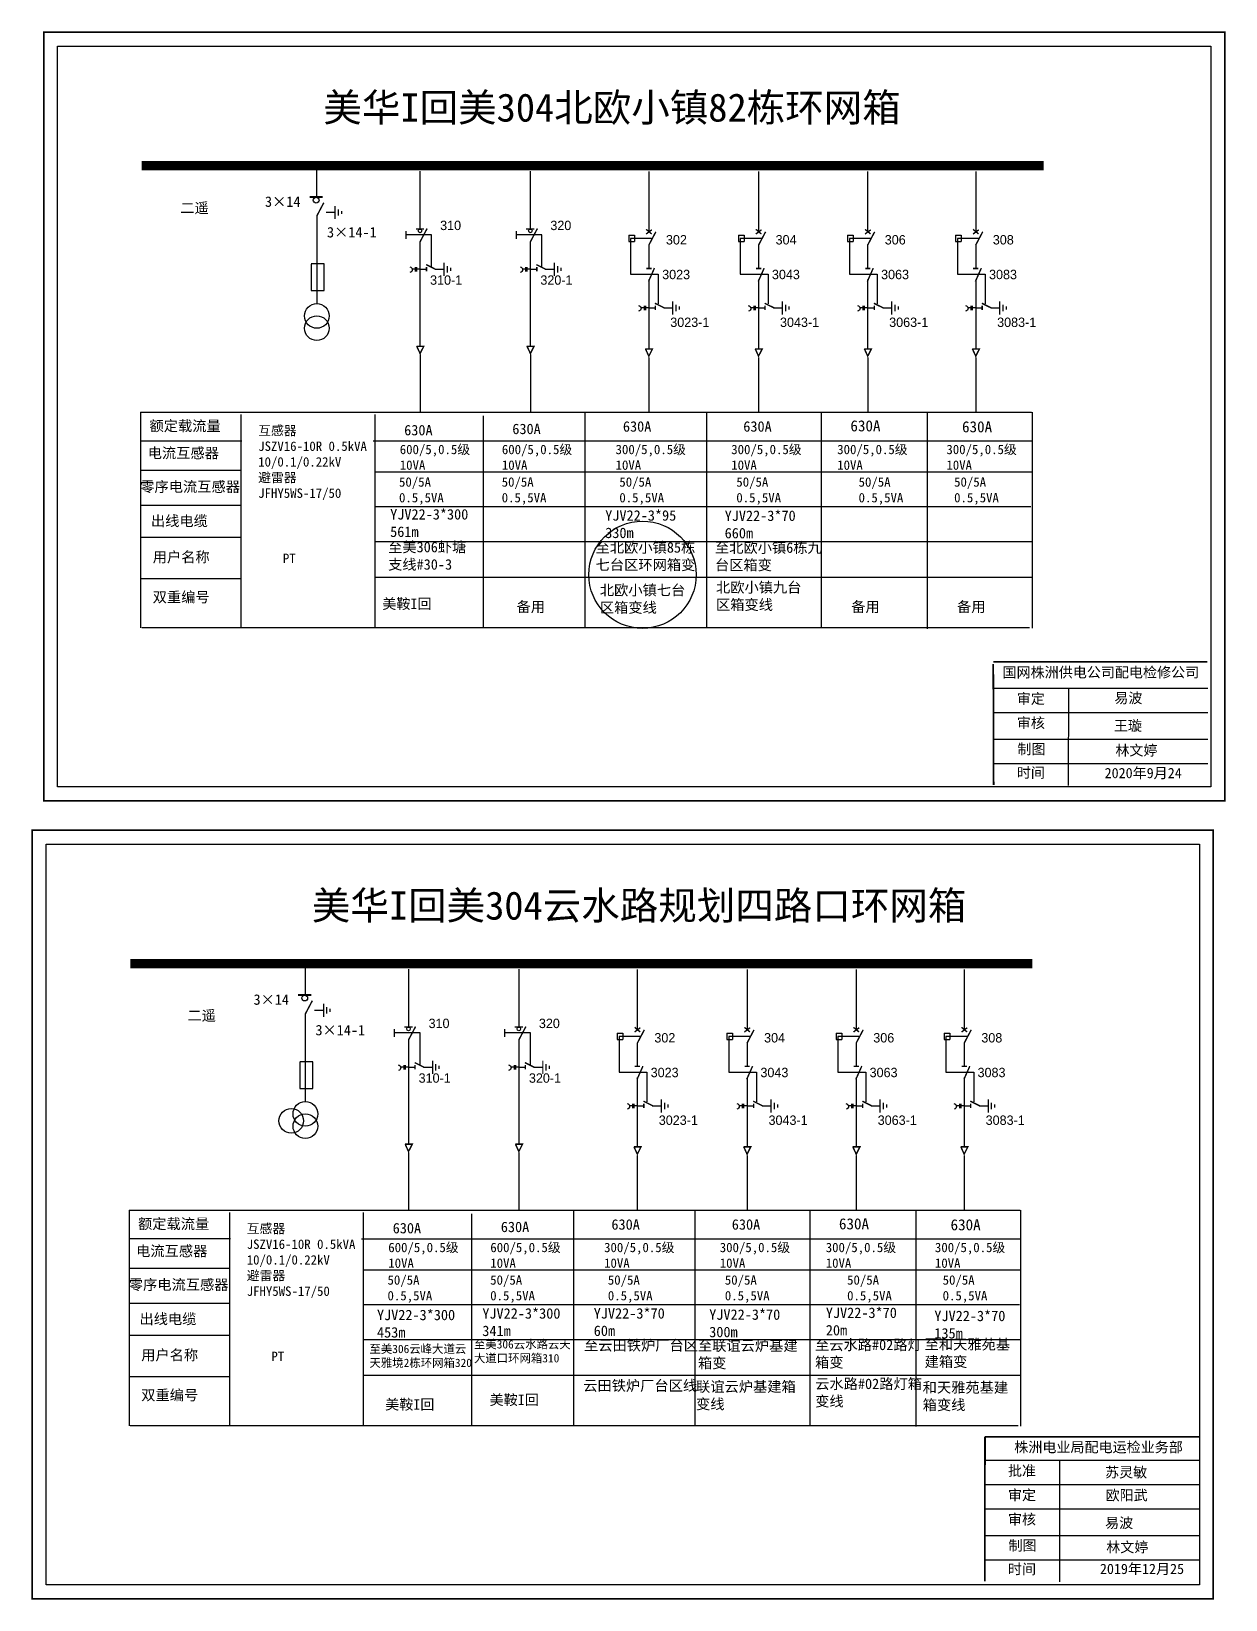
# Model space of a CAD drawing. Extents: x 1153 to 1542, y -377 to -122.
# Drawn here: x 1152.8 to 1279.7, y -288.7 to -122 of the extents above; entities that cross this region are included whole.
import ezdxf

# ---------------------------------------------------------------- set-up
doc = ezdxf.new("R2010")
doc.units = 0
doc.header["$LTSCALE"] = 5
doc.linetypes.add('ACAD_ISO02W100', pattern=[15, 12, -3])
doc.linetypes.add('CENTER', pattern=[50.8, 31.75, -6.35, 6.35, -6.35])
doc.layers.get('0').update_dxf_attribs({"linetype": 'CONTINUOUS'})
doc.layers.add('2', color=7, linetype='CONTINUOUS')
doc.styles.add('hztxt_txtstyle_0.00_0_0', font='simkai.ttf')
doc.styles.add('hztxt_txtstyle_1.80_0_0', font='', dxfattribs={"height": 1.8, "bigfont": 'hztxt.shx'})
doc.styles.add('hztxt_txtstyle_2.70_0_0', font='simkai.ttf', dxfattribs={"height": 2.7})
doc.styles.add('字体', font='', dxfattribs={"height": 2.5})
doc.styles.add('楷体_GB2312_txtstyle_1.09_0_0', font='', dxfattribs={"height": 1.0944})
doc.styles.get('hztxt_txtstyle_1.80_0_0').set_extended_font_data('hztxt')
doc.styles.get('字体').set_extended_font_data('楷体_GB2312')
doc.styles.get('楷体_GB2312_txtstyle_1.09_0_0').set_extended_font_data('楷体_GB2312')

# ---------------------------------------------------------------- blocks, each defined once
blk = doc.blocks.new('JD')
for points in [[(-2, 0.2), (-2, -0.2), (2, 0.2), (2, -0.2)], [(1, -1.2), (1, -0.8), (-1, -1.2), (-1, -0.8)], [(-0.5, -1.8), (-0.5, -2.2), (0.5, -1.8), (0.5, -2.2)]]:
    blk.add_trace(points)

msp = doc.modelspace()

# ---------------------------------------------------------------- linework, layer by layer
at = {"color": 0}
for p, q in [((1183.13, -136.23), (1183.13, -139.52)), ((1194.11, -136.83), (1194.11, -142.94)), ((1205.83, -136.83), (1205.83, -142.94)), ((1218.42, -136.86), (1218.42, -143.28)), ((1230.08, -136.86), (1230.08, -143.28)), ((1241.67, -136.86), (1241.67, -143.28)), ((1253.15, -136.86), (1253.15, -143.28)), ((1183.14, -141.55), (1183.14, -150.88)), ((1184.13, -141.18), (1185.07, -141.18)), ((1194.11, -144.3), (1194.11, -155.4)), ((1205.83, -144.3), (1205.83, -155.4)), ((1216.29, -143.63), (1216.89, -143.63)), ((1216.29, -143.63), (1216.29, -144.29)), ((1216.29, -144.29), (1216.89, -144.29)), ((1216.89, -143.63), (1216.89, -144.29)), ((1218.42, -144.64), (1218.42, -147.12)), ((1227.95, -143.63), (1228.55, -143.63)), ((1227.95, -143.63), (1227.95, -144.29)), ((1227.95, -144.29), (1228.55, -144.29)), ((1228.55, -143.63), (1228.55, -144.29)), ((1230.08, -144.64), (1230.08, -147.12)), ((1239.54, -143.63), (1240.14, -143.63)), ((1239.54, -143.63), (1239.54, -144.29)), ((1239.54, -144.29), (1240.14, -144.29)), ((1240.14, -143.63), (1240.14, -144.29)), ((1241.67, -144.64), (1241.67, -147.12)), ((1251.02, -143.63), (1251.62, -143.63)), ((1251.02, -143.63), (1251.02, -144.29)), ((1251.02, -144.29), (1251.62, -144.29)), ((1251.62, -143.63), (1251.62, -144.29)), ((1253.15, -144.64), (1253.15, -147.12)), ((1194.11, -147.25), (1194.8, -147.25)), ((1195.71, -147.23), (1196.65, -147.23)), ((1205.83, -147.25), (1206.52, -147.25)), ((1207.42, -147.23), (1208.37, -147.23)), ((1218.42, -148.35), (1218.42, -155.66)), ((1230.08, -148.35), (1230.08, -155.66)), ((1241.67, -148.35), (1241.67, -155.66)), ((1253.15, -148.35), (1253.15, -155.66)), ((1218.42, -151.35), (1219.11, -151.35)), ((1220.01, -151.34), (1220.95, -151.34)), ((1230.08, -151.35), (1230.77, -151.35)), ((1231.67, -151.34), (1232.61, -151.34)), ((1241.67, -151.35), (1242.37, -151.35)), ((1243.27, -151.34), (1244.21, -151.34)), ((1253.15, -151.35), (1253.84, -151.35)), ((1254.75, -151.34), (1255.69, -151.34)), ((1175.19, -165.51), (1164.48, -165.51)), ((1175.15, -168.65), (1164.44, -168.65)), ((1175.15, -172.37), (1164.44, -172.37)), ((1175.11, -175.76), (1164.4, -175.76)), ((1175.15, -180.17), (1164.44, -180.17)), ((1181.91, -221.05), (1181.91, -224.34)), ((1192.89, -221.66), (1192.89, -227.77)), ((1204.61, -221.66), (1204.61, -227.77)), ((1217.2, -221.69), (1217.2, -228.11)), ((1228.86, -221.69), (1228.86, -228.11)), ((1240.45, -221.69), (1240.45, -228.11)), ((1251.93, -221.69), (1251.93, -228.11)), ((1181.92, -226.38), (1181.92, -235.7)), ((1182.91, -226.01), (1183.85, -226.01)), ((1192.89, -229.13), (1192.89, -240.23)), ((1204.61, -229.13), (1204.61, -240.23)), ((1215.07, -228.45), (1215.67, -228.45)), ((1215.07, -228.45), (1215.07, -229.12)), ((1215.07, -229.12), (1215.67, -229.12)), ((1215.67, -228.45), (1215.67, -229.12)), ((1217.2, -229.47), (1217.2, -231.94)), ((1226.72, -228.45), (1227.32, -228.45)), ((1226.72, -228.45), (1226.72, -229.12)), ((1226.72, -229.12), (1227.32, -229.12)), ((1227.32, -228.45), (1227.32, -229.12)), ((1228.86, -229.47), (1228.86, -231.94)), ((1238.32, -228.45), (1238.92, -228.45)), ((1238.32, -228.45), (1238.32, -229.12)), ((1238.32, -229.12), (1238.92, -229.12)), ((1238.92, -228.45), (1238.92, -229.12)), ((1240.45, -229.47), (1240.45, -231.94)), ((1249.8, -228.45), (1250.4, -228.45)), ((1249.8, -228.45), (1249.8, -229.12)), ((1249.8, -229.12), (1250.4, -229.12)), ((1250.4, -228.45), (1250.4, -229.12)), ((1251.93, -229.47), (1251.93, -231.94)), ((1192.89, -232.08), (1193.58, -232.08)), ((1194.48, -232.06), (1195.43, -232.06)), ((1204.61, -232.08), (1205.3, -232.08)), ((1206.2, -232.06), (1207.14, -232.06)), ((1217.2, -233.18), (1217.2, -240.49)), ((1228.86, -233.18), (1228.86, -240.49)), ((1240.45, -233.18), (1240.45, -240.49)), ((1251.93, -233.18), (1251.93, -240.49)), ((1217.2, -236.18), (1217.89, -236.18)), ((1218.79, -236.16), (1219.73, -236.16)), ((1228.86, -236.18), (1229.55, -236.18)), ((1230.45, -236.16), (1231.39, -236.16)), ((1240.45, -236.18), (1241.14, -236.18)), ((1242.05, -236.16), (1242.99, -236.16)), ((1251.93, -236.18), (1252.62, -236.18)), ((1253.52, -236.16), (1254.46, -236.16)), ((1173.97, -250.33), (1163.26, -250.33)), ((1173.93, -253.48), (1163.22, -253.48)), ((1173.93, -257.2), (1163.22, -257.2)), ((1173.89, -260.59), (1163.18, -260.59)), ((1173.92, -265), (1163.22, -265))]:
    msp.add_line(p, q, dxfattribs=at)
at = {"color": 0, "linetype": 'ACAD_ISO02W100'}
for p, q in [((1218.72, -143.97), (1216.48, -143.97)), ((1216.48, -143.97), (1216.48, -147.78)), ((1230.38, -143.97), (1228.14, -143.97)), ((1228.14, -143.97), (1228.14, -147.78)), ((1241.97, -143.97), (1239.73, -143.97)), ((1239.73, -143.97), (1239.73, -147.78)), ((1253.45, -143.97), (1251.21, -143.97)), ((1251.21, -143.97), (1251.21, -147.78)), ((1216.48, -147.78), (1219.43, -147.78)), ((1219.43, -147.78), (1219.43, -150.93)), ((1228.14, -147.78), (1231.09, -147.78)), ((1231.09, -147.78), (1231.09, -150.93)), ((1239.73, -147.78), (1242.69, -147.78)), ((1242.69, -147.78), (1242.69, -150.93)), ((1251.21, -147.78), (1254.17, -147.78)), ((1254.17, -147.78), (1254.17, -150.93)), ((1217.5, -228.8), (1215.26, -228.8)), ((1215.26, -228.8), (1215.26, -232.61)), ((1229.16, -228.8), (1226.92, -228.8)), ((1226.92, -228.8), (1226.92, -232.61)), ((1240.75, -228.8), (1238.51, -228.8)), ((1238.51, -228.8), (1238.51, -232.61)), ((1252.23, -228.8), (1249.99, -228.8)), ((1249.99, -228.8), (1249.99, -232.61)), ((1215.26, -232.61), (1218.21, -232.61)), ((1218.21, -232.61), (1218.21, -235.75)), ((1226.92, -232.61), (1229.87, -232.61)), ((1229.87, -232.61), (1229.87, -235.75)), ((1238.51, -232.61), (1241.47, -232.61)), ((1241.47, -232.61), (1241.47, -235.75)), ((1249.99, -232.61), (1252.94, -232.61)), ((1252.94, -232.61), (1252.94, -235.75))]:
    msp.add_line(p, q, dxfattribs=at)
at = {"color": 0, "linetype": 'CENTER'}
for p, q in [((1194.12, -156.3), (1194.12, -162.44)), ((1205.84, -156.3), (1205.84, -162.44)), ((1218.42, -156.64), (1218.42, -162.41)), ((1230.08, -156.64), (1230.08, -162.41)), ((1241.68, -156.64), (1241.68, -162.41)), ((1253.16, -156.64), (1253.16, -162.41)), ((1192.89, -241.13), (1192.89, -247.27)), ((1204.61, -241.13), (1204.61, -247.27)), ((1217.2, -241.47), (1217.2, -247.23)), ((1228.86, -241.47), (1228.86, -247.23)), ((1240.46, -241.47), (1240.46, -247.23)), ((1251.93, -241.47), (1251.93, -247.23))]:
    msp.add_line(p, q, dxfattribs=at)
at = {"color": 0, "linetype": 'Continuous'}
for p, q in [((1164.42, -162.42), (1259.08, -162.42)), ((1164.46, -185.37), (1164.46, -162.42)), ((1175.09, -162.67), (1175.09, -185.36)), ((1189.3, -162.67), (1189.3, -185.36)), ((1200.82, -162.82), (1200.82, -185.35)), ((1211.64, -162.47), (1211.64, -185.36)), ((1224.54, -162.47), (1224.54, -185.36)), ((1236.74, -162.48), (1236.74, -185.38)), ((1248, -162.56), (1248, -185.46)), ((1259.14, -162.44), (1259.14, -185.38)), ((1189.13, -165.49), (1259.11, -165.49)), ((1189.3, -168.78), (1259.14, -168.78)), ((1189.3, -172.47), (1259.02, -172.47)), ((1189.3, -176.2), (1259.21, -176.2)), ((1189.3, -179.99), (1259.11, -179.99)), ((1258.87, -185.37), (1164.54, -185.37)), ((1255.07, -191.77), (1277.82, -191.77)), ((1263.01, -191.78), (1262.97, -202.11)), ((1255.07, -194.36), (1277.82, -194.36)), ((1255.07, -197.19), (1277.82, -197.19)), ((1255.07, -199.78), (1277.82, -199.78)), ((1163.2, -247.25), (1257.86, -247.25)), ((1163.24, -270.19), (1163.24, -247.25)), ((1173.87, -247.5), (1173.87, -270.19)), ((1188.08, -247.5), (1188.08, -270.19)), ((1199.59, -247.65), (1199.59, -270.18)), ((1210.42, -247.29), (1210.42, -270.19)), ((1235.52, -247.31), (1235.52, -270.21)), ((1246.78, -247.39), (1246.78, -270.28)), ((1257.92, -247.27), (1257.92, -270.21)), ((1187.9, -250.32), (1257.89, -250.32)), ((1188.08, -253.61), (1257.92, -253.61)), ((1254.14, -273.84), (1276.89, -273.84)), ((1262.04, -273.84), (1262.04, -286.77)), ((1254.14, -276.44), (1276.89, -276.44)), ((1254.14, -279.03), (1276.89, -279.03)), ((1254.14, -281.85), (1276.89, -281.85)), ((1254.14, -284.45), (1276.89, -284.45))]:
    msp.add_line(p, q, dxfattribs=at)
at = {"linetype": 'Continuous'}
for p, q in [((1223.32, -247.29), (1223.32, -270.19)), ((1188.08, -257.29), (1257.8, -257.29)), ((1188.08, -261.02), (1257.99, -261.02)), ((1188.08, -264.82), (1257.89, -264.82)), ((1257.65, -270.19), (1163.31, -270.19))]:
    msp.add_line(p, q, dxfattribs=at)
at = {"color": 0, "linetype": 'Continuous', "const_width": 0.182}
for points in [[(1154.13, -122.05), (1279.61, -122.05), (1279.61, -203.75), (1154.13, -203.75)], [(1152.91, -206.87), (1278.39, -206.87), (1278.39, -288.58), (1152.91, -288.58)]]:
    msp.add_lwpolyline(points, close=True, dxfattribs=at)
at = {"color": 0, "linetype": 'Continuous'}
for points in [[(1155.61, -123.52), (1278.14, -123.52), (1278.14, -202.27), (1155.61, -202.27)], [(1154.39, -208.35), (1276.92, -208.35), (1276.92, -287.1), (1154.39, -287.1)]]:
    msp.add_lwpolyline(points, close=True, dxfattribs=at)
at = {"color": 0}
for points, const_width in [([(1164.54, -136.23), (1260.38, -136.23)], 0.998), ([(1182.38, -139.56), (1183.78, -139.56)], 0.238), ([(1183.14, -141.59), (1183.89, -140.17)], 0.15), ([(1193.67, -142.96), (1194.55, -142.96)], 0.15), ([(1194.11, -144.34), (1194.86, -142.92)], 0.15), ([(1205.39, -142.96), (1206.27, -142.96)], 0.15), ([(1205.83, -144.34), (1206.58, -142.92)], 0.15), ([(1218.14, -143), (1218.73, -143.49)], 0.15), ([(1218.13, -143.5), (1218.74, -143.05)], 0.15), ([(1218.42, -144.68), (1219.17, -143.26)], 0.15), ([(1229.8, -143), (1230.38, -143.49)], 0.15), ([(1229.79, -143.5), (1230.4, -143.05)], 0.15), ([(1230.08, -144.68), (1230.83, -143.26)], 0.15), ([(1241.39, -143.5), (1242, -143.05)], 0.15), ([(1241.4, -143), (1241.98, -143.49)], 0.15), ([(1241.67, -144.68), (1242.42, -143.26)], 0.15), ([(1252.87, -143.5), (1253.48, -143.05)], 0.15), ([(1252.87, -143), (1253.46, -143.49)], 0.15), ([(1253.15, -144.68), (1253.9, -143.26)], 0.15), ([(1194.77, -146.75), (1195.76, -147.25)], 0.15), ([(1206.48, -146.75), (1207.48, -147.25)], 0.15), ([(1194.8, -147.02), (1194.8, -147.48)], 0.15), ([(1206.52, -147.02), (1206.52, -147.48)], 0.15), ([(1218.15, -147.16), (1218.71, -147.16)], 0.15), ([(1218.39, -148.54), (1219.02, -147.12)], 0.15), ([(1229.81, -147.16), (1230.36, -147.16)], 0.15), ([(1230.05, -148.54), (1230.68, -147.12)], 0.15), ([(1241.41, -147.16), (1241.96, -147.16)], 0.15), ([(1241.64, -148.54), (1242.27, -147.12)], 0.15), ([(1252.88, -147.16), (1253.44, -147.16)], 0.15), ([(1253.12, -148.54), (1253.75, -147.12)], 0.15), ([(1219.07, -150.86), (1220.07, -151.35)], 0.15), ([(1219.11, -151.12), (1219.11, -151.59)], 0.15), ([(1230.73, -150.86), (1231.73, -151.35)], 0.15), ([(1230.77, -151.12), (1230.77, -151.59)], 0.15), ([(1242.33, -150.86), (1243.33, -151.35)], 0.15), ([(1242.37, -151.12), (1242.37, -151.59)], 0.15), ([(1253.8, -150.86), (1254.8, -151.35)], 0.15), ([(1253.84, -151.12), (1253.84, -151.59)], 0.15), ([(1193.74, -155.43), (1194.51, -155.43), (1194.12, -156.2), (1193.75, -155.41)], 0.15), ([(1205.46, -155.43), (1206.23, -155.43), (1205.84, -156.2), (1205.47, -155.41)], 0.15), ([(1218.05, -155.71), (1218.81, -155.71), (1218.42, -156.48), (1218.06, -155.69)], 0.15), ([(1229.71, -155.71), (1230.47, -155.71), (1230.08, -156.48), (1229.72, -155.69)], 0.15), ([(1241.31, -155.71), (1242.07, -155.71), (1241.68, -156.48), (1241.32, -155.69)], 0.15), ([(1252.78, -155.71), (1253.55, -155.71), (1253.16, -156.48), (1252.79, -155.69)], 0.15), ([(1163.32, -221.05), (1259.16, -221.05)], 0.998), ([(1181.16, -224.39), (1182.56, -224.39)], 0.238), ([(1181.92, -226.42), (1182.67, -225)], 0.15), ([(1192.45, -227.79), (1193.33, -227.79)], 0.15), ([(1192.89, -229.17), (1193.64, -227.75)], 0.15), ([(1204.17, -227.79), (1205.05, -227.79)], 0.15), ([(1204.61, -229.17), (1205.36, -227.75)], 0.15), ([(1216.92, -227.83), (1217.5, -228.32)], 0.15), ([(1216.91, -228.33), (1217.52, -227.87)], 0.15), ([(1217.2, -229.51), (1217.95, -228.09)], 0.15), ([(1228.58, -227.83), (1229.16, -228.32)], 0.15), ([(1228.57, -228.33), (1229.18, -227.87)], 0.15), ([(1228.86, -229.51), (1229.6, -228.09)], 0.15), ([(1240.17, -228.33), (1240.78, -227.87)], 0.15), ([(1240.17, -227.83), (1240.76, -228.32)], 0.15), ([(1240.45, -229.51), (1241.2, -228.09)], 0.15), ([(1251.65, -228.33), (1252.25, -227.87)], 0.15), ([(1251.65, -227.83), (1252.24, -228.32)], 0.15), ([(1251.93, -229.51), (1252.68, -228.09)], 0.15), ([(1193.54, -231.58), (1194.54, -232.08)], 0.15), ([(1205.26, -231.58), (1206.26, -232.08)], 0.15), ([(1193.58, -231.85), (1193.58, -232.31)], 0.15), ([(1205.3, -231.85), (1205.3, -232.31)], 0.15), ([(1216.93, -231.98), (1217.48, -231.98)], 0.15), ([(1217.17, -233.36), (1217.8, -231.95)], 0.15), ([(1228.59, -231.98), (1229.14, -231.98)], 0.15), ([(1228.82, -233.36), (1229.45, -231.95)], 0.15), ([(1240.18, -231.98), (1240.74, -231.98)], 0.15), ([(1240.42, -233.36), (1241.05, -231.95)], 0.15), ([(1251.66, -231.98), (1252.22, -231.98)], 0.15), ([(1251.9, -233.36), (1252.53, -231.95)], 0.15), ([(1217.85, -235.68), (1218.85, -236.18)], 0.15), ([(1217.89, -235.95), (1217.89, -236.41)], 0.15), ([(1229.51, -235.68), (1230.51, -236.18)], 0.15), ([(1229.55, -235.95), (1229.55, -236.41)], 0.15), ([(1241.11, -235.68), (1242.1, -236.18)], 0.15), ([(1241.14, -235.95), (1241.14, -236.41)], 0.15), ([(1252.58, -235.68), (1253.58, -236.18)], 0.15), ([(1252.62, -235.95), (1252.62, -236.41)], 0.15), ([(1192.52, -240.25), (1193.29, -240.25), (1192.89, -241.03), (1192.53, -240.24)], 0.15), ([(1204.24, -240.25), (1205, -240.25), (1204.61, -241.03), (1204.25, -240.24)], 0.15), ([(1216.83, -240.53), (1217.59, -240.53), (1217.2, -241.31), (1216.84, -240.52)], 0.15), ([(1228.49, -240.53), (1229.25, -240.53), (1228.86, -241.31), (1228.5, -240.52)], 0.15), ([(1240.09, -240.53), (1240.85, -240.53), (1240.46, -241.31), (1240.09, -240.52)], 0.15), ([(1251.56, -240.53), (1252.32, -240.53), (1251.93, -241.31), (1251.57, -240.52)], 0.15)]:
    msp.add_lwpolyline(points, dxfattribs=dict(at, const_width=const_width))
for points in [[(1192.6, -143.19), (1192.6, -144.02)], [(1204.32, -143.19), (1204.32, -144.02)], [(1182.55, -146.72), (1182.55, -149.51), (1183.94, -149.51), (1183.94, -146.68), (1182.55, -146.68)], [(1193.61, -147.24), (1193.29, -147.24)], [(1193.61, -147.03), (1193.61, -147.49)], [(1193.75, -147.03), (1193.75, -147.49)], [(1194.11, -147.24), (1193.75, -147.24)], [(1205.33, -147.24), (1205.01, -147.24)], [(1205.33, -147.03), (1205.33, -147.49)], [(1205.47, -147.03), (1205.47, -147.49)], [(1205.83, -147.24), (1205.47, -147.24)], [(1217.92, -151.35), (1217.6, -151.35)], [(1217.92, -151.14), (1217.92, -151.59)], [(1218.06, -151.14), (1218.06, -151.59)], [(1218.42, -151.35), (1218.06, -151.35)], [(1229.57, -151.35), (1229.26, -151.35)], [(1229.57, -151.14), (1229.57, -151.59)], [(1229.71, -151.14), (1229.71, -151.59)], [(1230.08, -151.35), (1229.71, -151.35)], [(1241.17, -151.35), (1240.86, -151.35)], [(1241.17, -151.14), (1241.17, -151.59)], [(1241.31, -151.14), (1241.31, -151.59)], [(1241.67, -151.35), (1241.31, -151.35)], [(1252.65, -151.35), (1252.33, -151.35)], [(1252.65, -151.14), (1252.65, -151.59)], [(1252.79, -151.14), (1252.79, -151.59)], [(1253.15, -151.35), (1252.79, -151.35)], [(1191.38, -228.01), (1191.38, -228.85)], [(1203.1, -228.01), (1203.1, -228.85)], [(1181.33, -231.54), (1181.33, -234.34), (1182.71, -234.34), (1182.71, -231.51), (1181.33, -231.51)], [(1192.39, -232.07), (1192.07, -232.07)], [(1192.39, -231.86), (1192.39, -232.32)], [(1192.53, -231.86), (1192.53, -232.32)], [(1192.89, -232.07), (1192.53, -232.07)], [(1204.11, -232.07), (1203.79, -232.07)], [(1204.11, -231.86), (1204.11, -232.32)], [(1204.25, -231.86), (1204.25, -232.32)], [(1204.61, -232.07), (1204.25, -232.07)], [(1216.69, -236.17), (1216.38, -236.17)], [(1216.69, -235.96), (1216.69, -236.42)], [(1216.83, -235.96), (1216.83, -236.42)], [(1217.2, -236.17), (1216.83, -236.17)], [(1228.35, -236.17), (1228.04, -236.17)], [(1228.35, -235.96), (1228.35, -236.42)], [(1228.49, -235.96), (1228.49, -236.42)], [(1228.85, -236.17), (1228.49, -236.17)], [(1239.95, -236.17), (1239.63, -236.17)], [(1239.95, -235.96), (1239.95, -236.42)], [(1240.09, -235.96), (1240.09, -236.42)], [(1240.45, -236.17), (1240.09, -236.17)], [(1251.43, -236.17), (1251.11, -236.17)], [(1251.43, -235.96), (1251.43, -236.42)], [(1251.57, -235.96), (1251.57, -236.42)], [(1251.93, -236.17), (1251.57, -236.17)]]:
    msp.add_lwpolyline(points, dxfattribs=at)
at = {"color": 0, "linetype": 'ACAD_ISO02W100'}
for points in [[(1195.34, -147.02), (1195.34, -143.6), (1192.6, -143.6)], [(1207.06, -147.02), (1207.06, -143.6), (1204.32, -143.6)], [(1194.12, -231.84), (1194.12, -228.43), (1191.38, -228.43)], [(1205.84, -231.84), (1205.84, -228.43), (1203.1, -228.43)]]:
    msp.add_lwpolyline(points, dxfattribs=at)
at = {"color": 0}
for points in [[(1193.02, -146.99, -0.877934), (1193.04, -147.59)], [(1204.74, -146.99, -0.877934), (1204.75, -147.59)], [(1217.33, -151.09, -0.877934), (1217.34, -151.7)], [(1228.99, -151.09, -0.877934), (1229, -151.7)], [(1240.59, -151.09, -0.877934), (1240.6, -151.7)], [(1252.06, -151.09, -0.877934), (1252.08, -151.7)], [(1191.8, -231.81, -0.877934), (1191.81, -232.42)], [(1203.52, -231.81, -0.877934), (1203.53, -232.42)], [(1216.11, -235.92, -0.877934), (1216.12, -236.52)], [(1227.77, -235.92, -0.877934), (1227.78, -236.52)], [(1239.37, -235.92, -0.877934), (1239.38, -236.52)], [(1250.84, -235.92, -0.877934), (1250.85, -236.52)]]:
    msp.add_lwpolyline(points, format="xyb", dxfattribs=at)
at = {"color": 0, "linetype": 'Continuous', "const_width": 0.182}
for points in [[(1255.01, -188.98), (1277.76, -188.98)], [(1255.02, -189.19), (1255.06, -202.07)], [(1254.14, -271.36), (1254.13, -286.73)], [(1254.14, -271.36), (1276.89, -271.36)]]:
    msp.add_lwpolyline(points, dxfattribs=at)
at = {"color": 0}
for centre, radius in [((1183.08, -139.9), 0.305), ((1194.11, -143.17), 0.192), ((1205.83, -143.17), 0.192), ((1181.86, -224.72), 0.305), ((1192.89, -228), 0.192), ((1204.61, -228), 0.192)]:
    msp.add_circle(centre, radius, dxfattribs=at)
at = {"color": 1}
msp.add_circle((1217.75, -179.72), 5.7, dxfattribs=at)
at = {"layer": '2', "color": 0}
for centre in [(1183.15, -152.21), (1183.15, -153.51)]:
    msp.add_circle(centre, 1.31, dxfattribs=at)
at = {"layer": '2', "color": 1}
for centre in [(1180.43, -237.77), (1181.93, -237.03), (1181.93, -238.34)]:
    msp.add_circle(centre, 1.31, dxfattribs=at)

# ---------------------------------------------------------------- block references
at = {"color": 0, "xscale": 0.3494655254594932, "yscale": 0.3494655254594932, "zscale": 0.3494655254595134, "rotation": 90}
for p in [(1185.08, -141.21), (1196.66, -147.26), (1208.38, -147.26), (1220.97, -151.36), (1232.62, -151.36), (1244.22, -151.36), (1255.7, -151.36), (1183.86, -226.03), (1195.44, -232.09), (1207.16, -232.09), (1219.75, -236.19), (1231.4, -236.19), (1243, -236.19), (1254.48, -236.19)]:
    msp.add_blockref('JD', p, dxfattribs=at)

# ---------------------------------------------------------------- texts
at = {"color": 0, "linetype": 'Continuous', "style": 'hztxt_txtstyle_2.70_0_0'}
for s, p in [('3×14', (1177.64, -140.61)), ('3×14-1', (1184.23, -143.86)), ('3×14', (1176.42, -225.43)), ('3×14-1', (1183, -228.68))]:
    msp.add_text(s, height=1.109, dxfattribs=at).set_placement(p)
at = {"color": 0, "style": 'hztxt_txtstyle_1.80_0_0'}
for s, p in [('310', (1196.25, -143.08)), ('320', (1207.96, -143.08)), ('302', (1220.24, -144.61)), ('304', (1231.89, -144.61)), ('306', (1243.49, -144.61)), ('308', (1254.97, -144.61)), ('310-1', (1195.18, -148.89)), ('320-1', (1206.9, -148.89)), ('3023', (1219.84, -148.3)), ('3043', (1231.5, -148.3)), ('3063', (1243.1, -148.3)), ('3083', (1254.57, -148.3)), ('3023-1', (1220.7, -153.38)), ('3043-1', (1232.36, -153.38)), ('3063-1', (1243.96, -153.38)), ('3083-1', (1255.43, -153.38)), ('310', (1195.02, -227.91)), ('320', (1206.74, -227.91)), ('302', (1219.01, -229.44)), ('304', (1230.67, -229.44)), ('306', (1242.27, -229.44)), ('308', (1253.75, -229.44)), ('310-1', (1193.96, -233.72)), ('320-1', (1205.68, -233.72)), ('3023', (1218.62, -233.13)), ('3043', (1230.28, -233.13)), ('3063', (1241.88, -233.13)), ('3083', (1253.35, -233.13)), ('3023-1', (1219.48, -238.2)), ('3043-1', (1231.14, -238.2)), ('3063-1', (1242.74, -238.2)), ('3083-1', (1254.21, -238.2))]:
    msp.add_text(s, height=0.998, dxfattribs=at).set_placement(p)
at = {"char_height": 3, "width": 98.4215, "attachment_point": 1, "style": '字体'}
for s, insert in [('{\\fSimSun|b0|i0|c134|p2;\\C0;美华I回美304北欧小镇82栋环\\C256;网箱}', (1183.84, -128.55)), ('{\\fSimSun|b0|i0|c134|p2;\\C0;美华I回美304云水路规划四路口环网箱}', (1182.62, -213.38))]:
    msp.add_mtext(s, dxfattribs=dict(at, insert=insert))
at = {"color": 0, "linetype": 'Continuous', "attachment_point": 1}
for s, insert, char_height, width, style in [('{\\fSimSun|b0|i0|c134|p2;二遥}', (1168.64, -140.17), 1.1094, 17.8852, 'hztxt_txtstyle_2.70_0_0'), ('{\\fSimSun|b0|i0|c134|p2;额定载流量}', (1165.37, -163.34), 1.1094, 17.8852, 'hztxt_txtstyle_2.70_0_0'), ('{\\fSimSun|b0|i0|c134|p2;630A}', (1239.84, -163.3), 1.1757, 9.454, 'hztxt_txtstyle_0.00_0_0'), ('\\A1;{\\fSimSun|b0|i0|c134|p2;互感器\\PJSZV16-10R 0.5kVA\\P10/0.1/0.22kV\\P避雷器\\PJFHY5WS-17/50}', (1176.92, -163.89), 0.9985, 18.4113, 'hztxt_txtstyle_2.70_0_0'), ('{\\fSimSun|b0|i0|c134|p2;630A}', (1192.43, -163.79), 1.1094, 17.8852, 'hztxt_txtstyle_2.70_0_0'), ('{\\fSimSun|b0|i0|c134|p2;630A}', (1203.92, -163.66), 1.1094, 17.8852, 'hztxt_txtstyle_2.70_0_0'), ('{\\fSimSun|b0|i0|c134|p2;630A}', (1215.67, -163.4), 1.1094, 17.8852, 'hztxt_txtstyle_2.70_0_0'), ('{\\fSimSun|b0|i0|c134|p2;630A}', (1228.46, -163.4), 1.1094, 17.8852, 'hztxt_txtstyle_2.70_0_0'), ('{\\fSimSun|b0|i0|c134|p2;630A}', (1251.7, -163.4), 1.1757, 9.454, 'hztxt_txtstyle_0.00_0_0'), ('{\\fSimSun|b0|i0|c134|p2;电流互感器}', (1165.18, -166.22), 1.1094, 17.8852, 'hztxt_txtstyle_2.70_0_0'), ('\\A1;{\\fSimSun|b0|i0|c134|p2;600/5,0.5级\\P10VA}', (1191.96, -165.9), 0.9985, 18.4113, 'hztxt_txtstyle_2.70_0_0'), ('\\A1;{\\fSimSun|b0|i0|c134|p2;600/5,0.5级\\P10VA}', (1202.81, -165.9), 0.9985, 18.4113, 'hztxt_txtstyle_2.70_0_0'), ('\\A1;{\\fSimSun|b0|i0|c134|p2;300/5,0.5级\\P10VA}', (1214.89, -165.9), 0.9985, 18.4113, 'hztxt_txtstyle_2.70_0_0'), ('\\A1;{\\fSimSun|b0|i0|c134|p2;300/5,0.5级\\P10VA}', (1227.18, -165.9), 0.9985, 18.4113, 'hztxt_txtstyle_2.70_0_0'), ('\\A1;{\\fSimSun|b0|i0|c134|p2;300/5,0.5级\\P10VA}', (1238.44, -165.9), 0.9985, 18.4113, 'hztxt_txtstyle_2.70_0_0'), ('\\A1;{\\fSimSun|b0|i0|c134|p2;300/5,0.5级\\P10VA}', (1250.04, -165.9), 0.9985, 18.4113, 'hztxt_txtstyle_2.70_0_0'), ('{\\fSimSun|b0|i0|c134|p2;零序电流互感器}', (1164.39, -169.8), 1.1094, 17.8852, 'hztxt_txtstyle_2.70_0_0'), ('{\\fSimSun|b0|i0|c134|p2;50/5A\\P0.5,5VA}', (1191.88, -169.36), 0.9985, 17.8852, 'hztxt_txtstyle_2.70_0_0'), ('{\\fSimSun|b0|i0|c134|p2;50/5A\\P0.5,5VA}', (1202.79, -169.36), 0.9985, 17.8852, 'hztxt_txtstyle_2.70_0_0'), ('{\\fSimSun|b0|i0|c134|p2;50/5A\\P0.5,5VA}', (1215.29, -169.36), 0.9985, 17.8852, 'hztxt_txtstyle_2.70_0_0'), ('{\\fSimSun|b0|i0|c134|p2;50/5A\\P0.5,5VA}', (1227.72, -169.36), 0.9985, 17.8852, 'hztxt_txtstyle_2.70_0_0'), ('{\\fSimSun|b0|i0|c134|p2;50/5A\\P0.5,5VA}', (1240.71, -169.36), 0.9985, 17.8852, 'hztxt_txtstyle_2.70_0_0'), ('{\\fSimSun|b0|i0|c134|p2;50/5A\\P0.5,5VA}', (1250.86, -169.36), 0.9985, 17.8852, 'hztxt_txtstyle_2.70_0_0'), ('{\\fSimSun|b0|i0|c134|p2;出线电缆}', (1165.52, -173.44), 1.1094, 17.8852, 'hztxt_txtstyle_2.70_0_0'), ('{\\fSimSun|b0|i0|c134|p2;YJV22-3*300 \\P561m}', (1190.94, -172.74), 1.1094, 17.8852, 'hztxt_txtstyle_2.70_0_0'), ('{\\fSimSun|b0|i0|c134|p2;YJV22-3*95\\P330m}', (1213.79, -172.86), 1.1094, 17.8852, 'hztxt_txtstyle_2.70_0_0'), ('{\\fSimSun|b0|i0|c134|p2;YJV22-3*70\\P660m}', (1226.48, -172.89), 1.1094, 17.8852, 'hztxt_txtstyle_2.70_0_0'), ('{\\fSimSun|b0|i0|c134|p2;至美306虾塘支线#30-3}', (1190.72, -176.22), 1.1094, 9.6036, 'hztxt_txtstyle_2.70_0_0'), ('{\\fSimSun|b0|i0|c134|p2;至北欧小镇85栋七台区环网箱变}', (1212.77, -176.26), 1.1094, 11.6597, 'hztxt_txtstyle_2.70_0_0'), ('{\\fSimSun|b0|i0|c134|p2;至北欧小镇6栋九台区箱变}', (1225.45, -176.28), 1.1094, 11.6597, 'hztxt_txtstyle_2.70_0_0'), ('{\\fSimSun|b0|i0|c134|p2;用户名称}', (1165.71, -177.28), 1.1094, 17.8852, 'hztxt_txtstyle_2.70_0_0'), ('{\\fSimSun|b0|i0|c134|p2;PT}', (1179.54, -177.48), 1.0024, 7.7986, 'hztxt_txtstyle_0.00_0_0'), ('{\\fSimSun|b0|i0|c134|p2;双重编号}', (1165.71, -181.54), 1.1094, 17.8852, 'hztxt_txtstyle_2.70_0_0'), ('{\\fSimSun|b0|i0|c134|p2;北欧小镇七台区箱变线}', (1213.22, -180.8), 1.1094, 9.5845, 'hztxt_txtstyle_2.70_0_0'), ('{\\fSimSun|b0|i0|c134|p2;北欧小镇九台区箱变线}', (1225.56, -180.5), 1.1094, 9.5845, 'hztxt_txtstyle_2.70_0_0'), ('{\\fSimSun|b0|i0|c134|p2;备用}', (1204.37, -182.57), 1.1094, 17.8852, 'hztxt_txtstyle_2.70_0_0'), ('{\\fSimSun|b0|i0|c134|p2;备用}', (1239.93, -182.57), 1.1094, 17.8852, 'hztxt_txtstyle_2.70_0_0'), ('{\\fSimSun|b0|i0|c134|p2;备用}', (1251.17, -182.57), 1.1094, 17.8852, 'hztxt_txtstyle_2.70_0_0'), ('国网株洲供电公司配电检修公司', (1256, -189.54), 1.0944, 29.9201, '字体'), ('\\f\uffbfﾬￌﾣﾤ_GB2312|b0|i0|c134|p49;审定', (1257.52, -192.34), 1.0944, 8.5588, '字体'), ('易波', (1267.88, -192.27), 1.094, 8.5588, '字体'), ('\\f\uffbfﾬￌﾣﾤ_GB2312|b0|i0|c134|p49;审核', (1257.52, -194.92), 1.0944, 8.5588, '字体'), ('王璇', (1267.83, -195.21), 1.094, 8.5588, '字体'), ('\\f\uffbfﾬￌﾣﾤ_GB2312|b0|i0|c134|p49;制图', (1257.58, -197.7), 1.0944, 8.5588, '字体'), ('{\\fSimSun|b0|i0|c134|p2;林文婷}', (1267.99, -197.84), 1.0944, 8.5588, '字体'), ('\\f\uffbfﾬￌﾣﾤ_GB2312|b0|i0|c134|p49;时间', (1257.52, -200.21), 1.0944, 8.5588, '字体'), ('2020{\\fSimSun|b0|i0|c134|p2;年}9{\\fSimSun|b0|i0|c134|p2;月24}', (1266.85, -200.25), 1.0944, 16.0081, '字体'), ('{\\fSimSun|b0|i0|c134|p2;二遥}', (1169.4, -226.02), 1.1094, 17.8852, 'hztxt_txtstyle_2.70_0_0'), ('{\\fSimSun|b0|i0|c134|p2;额定载流量}', (1164.15, -248.16), 1.1094, 17.8852, 'hztxt_txtstyle_2.70_0_0'), ('{\\fSimSun|b0|i0|c134|p2;630A}', (1214.45, -248.23), 1.1094, 17.8852, 'hztxt_txtstyle_2.70_0_0'), ('{\\fSimSun|b0|i0|c134|p2;630A}', (1227.24, -248.23), 1.1094, 17.8852, 'hztxt_txtstyle_2.70_0_0'), ('{\\fSimSun|b0|i0|c134|p2;630A}', (1238.62, -248.13), 1.1757, 9.454, 'hztxt_txtstyle_0.00_0_0'), ('{\\fSimSun|b0|i0|c134|p2;630A}', (1250.48, -248.23), 1.1757, 9.454, 'hztxt_txtstyle_0.00_0_0'), ('\\A1;{\\fSimSun|b0|i0|c134|p2;互感器\\PJSZV16-10R 0.5kVA\\P10/0.1/0.22kV\\P避雷器\\PJFHY5WS-17/50}', (1175.7, -248.72), 0.9985, 18.4113, 'hztxt_txtstyle_2.70_0_0'), ('{\\fSimSun|b0|i0|c134|p2;630A}', (1191.21, -248.62), 1.1094, 17.8852, 'hztxt_txtstyle_2.70_0_0'), ('{\\fSimSun|b0|i0|c134|p2;630A}', (1202.7, -248.49), 1.1094, 17.8852, 'hztxt_txtstyle_2.70_0_0'), ('{\\fSimSun|b0|i0|c134|p2;电流互感器}', (1163.95, -251.05), 1.1094, 17.8852, 'hztxt_txtstyle_2.70_0_0'), ('\\A1;{\\fSimSun|b0|i0|c134|p2;600/5,0.5级\\P10VA}', (1190.74, -250.73), 0.9985, 18.4113, 'hztxt_txtstyle_2.70_0_0'), ('\\A1;{\\fSimSun|b0|i0|c134|p2;600/5,0.5级\\P10VA}', (1201.58, -250.73), 0.9985, 18.4113, 'hztxt_txtstyle_2.70_0_0'), ('\\A1;{\\fSimSun|b0|i0|c134|p2;300/5,0.5级\\P10VA}', (1213.67, -250.73), 0.9985, 18.4113, 'hztxt_txtstyle_2.70_0_0'), ('\\A1;{\\fSimSun|b0|i0|c134|p2;300/5,0.5级\\P10VA}', (1225.96, -250.73), 0.9985, 18.4113, 'hztxt_txtstyle_2.70_0_0'), ('\\A1;{\\fSimSun|b0|i0|c134|p2;300/5,0.5级\\P10VA}', (1237.22, -250.73), 0.9985, 18.4113, 'hztxt_txtstyle_2.70_0_0'), ('\\A1;{\\fSimSun|b0|i0|c134|p2;300/5,0.5级\\P10VA}', (1248.82, -250.73), 0.9985, 18.4113, 'hztxt_txtstyle_2.70_0_0'), ('{\\fSimSun|b0|i0|c134|p2;零序电流互感器}', (1163.17, -254.63), 1.1094, 17.8852, 'hztxt_txtstyle_2.70_0_0'), ('{\\fSimSun|b0|i0|c134|p2;50/5A\\P0.5,5VA}', (1190.66, -254.19), 0.9985, 17.8852, 'hztxt_txtstyle_2.70_0_0'), ('{\\fSimSun|b0|i0|c134|p2;50/5A\\P0.5,5VA}', (1201.57, -254.19), 0.9985, 17.8852, 'hztxt_txtstyle_2.70_0_0'), ('{\\fSimSun|b0|i0|c134|p2;50/5A\\P0.5,5VA}', (1239.49, -254.19), 0.9985, 17.8852, 'hztxt_txtstyle_2.70_0_0'), ('{\\fSimSun|b0|i0|c134|p2;50/5A\\P0.5,5VA}', (1249.64, -254.19), 0.9985, 17.8852, 'hztxt_txtstyle_2.70_0_0'), ('{\\fSimSun|b0|i0|c134|p2;出线电缆}', (1164.3, -258.27), 1.1094, 17.8852, 'hztxt_txtstyle_2.70_0_0'), ('{\\fSimSun|b0|i0|c134|p2;YJV22-3*300 \\P453m}', (1189.54, -257.85), 1.1094, 17.8852, 'hztxt_txtstyle_2.70_0_0'), ('{\\fSimSun|b0|i0|c134|p2;YJV22-3*300 \\P341m}', (1200.73, -257.69), 1.1094, 17.8852, 'hztxt_txtstyle_2.70_0_0'), ('{\\fSimSun|b0|i0|c134|p2;YJV22-3*70\\P20m}', (1237.23, -257.62), 1.1094, 17.8852, 'hztxt_txtstyle_2.70_0_0'), ('{\\fSimSun|b0|i0|c134|p2;YJV22-3*70\\P135m}', (1248.76, -257.95), 1.1094, 17.8852, 'hztxt_txtstyle_2.70_0_0'), ('{\\fSimSun|b0|i0|c134|p2;至美306云峰大道云天雅境2栋环网箱320}', (1188.74, -261.57), 0.8875, 10.9222, 'hztxt_txtstyle_2.70_0_0'), ('{\\fSimSun|b0|i0|c134|p2;至美306云水路云天大道口环网箱310}', (1199.84, -261.08), 0.8875, 10.9222, 'hztxt_txtstyle_2.70_0_0'), ('{\\fSimSun|b0|i0|c134|p2;至云水路#02路灯箱变}', (1236.08, -261.03), 1.1094, 11.6597, 'hztxt_txtstyle_2.70_0_0'), ('{\\fSimSun|b0|i0|c134|p2;至和天雅苑基建箱变}', (1247.73, -260.97), 1.1094, 10.2813, 'hztxt_txtstyle_2.70_0_0'), ('{\\fSimSun|b0|i0|c134|p2;用户名称}', (1164.49, -262.11), 1.1094, 17.8852, 'hztxt_txtstyle_2.70_0_0'), ('{\\fSimSun|b0|i0|c134|p2;PT}', (1178.32, -262.31), 1.0024, 7.7986, 'hztxt_txtstyle_0.00_0_0'), ('{\\fSimSun|b0|i0|c134|p2;云水路#02路灯箱变线}', (1236.1, -265.17), 1.1094, 11.6597, 'hztxt_txtstyle_2.70_0_0'), ('{\\fSimSun|b0|i0|c134|p2;双重编号}', (1164.49, -266.37), 1.1094, 17.8852, 'hztxt_txtstyle_2.70_0_0'), ('{\\fSimSun|b0|i0|c134|p2;和天雅苑基建箱变线}', (1247.52, -265.56), 1.1094, 10.2813, 'hztxt_txtstyle_2.70_0_0'), ('株洲电业局配电运检业务部', (1257.25, -271.91), 1.0944, 29.9201, '字体'), ('{\\fKaiTi_GB2312|b0|i0|c134|p49;批准}', (1256.58, -274.41), 1.0944, 8.5588, '字体'), ('{\\fSimSun|b0|i0|c134|p2;苏灵敏}', (1266.9, -274.58), 1.0944, 8.5588, '字体'), ('\\f\uffbfﾬￌﾣﾤ_GB2312|b0|i0|c134|p49;审定', (1256.58, -277), 1.0944, 8.5588, '字体'), ('{\\fSimSun|b0|i0|c134|p2;欧阳武}', (1266.95, -277.02), 1.0944, 8.5588, '字体'), ('\\f\uffbfﾬￌﾣﾤ_GB2312|b0|i0|c134|p49;审核', (1256.58, -279.58), 1.0944, 8.5588, '字体'), ('易波', (1266.9, -279.96), 1.094, 8.5588, '字体'), ('\\f\uffbfﾬￌﾣﾤ_GB2312|b0|i0|c134|p49;制图', (1256.64, -282.36), 1.0944, 8.5588, '字体'), ('\\f\uffbfﾬￌﾣﾤ_GB2312|b0|i0|c134|p49;时间', (1256.58, -284.87), 1.0944, 8.5588, '字体')]:
    msp.add_mtext(s, dxfattribs=dict(at, insert=insert, char_height=char_height, width=width, style=style))
at = {"color": 7, "linetype": 'Continuous', "char_height": 1.0944, "attachment_point": 1}
for s, insert, width, style in [('{\\fSimSun|b0|i0|c134|p2;美鞍I回}', (1190.11, -182.26), 10.9358, '字体'), ('{\\fSimSun|b0|i0|c134|p2;美鞍I回}', (1201.51, -266.88), 10.9358, '字体'), ('{\\fSimSun|b0|i0|c134|p2;美鞍I回}', (1190.41, -267.37), 10.9358, '字体'), ('{\\fSimSun|b0|i0|c134|p2;林文婷}', (1267.02, -282.54), 8.5588, '楷体_GB2312_txtstyle_1.09_0_0'), ('2019{\\fSimSun|b0|i0|c134|p2;年}12{\\fSimSun|b0|i0|c134|p2;月25}', (1266.35, -284.85), 16.0081, '楷体_GB2312_txtstyle_1.09_0_0')]:
    msp.add_mtext(s, dxfattribs=dict(at, insert=insert, width=width, style=style))
at = {"linetype": 'Continuous', "attachment_point": 1, "style": 'hztxt_txtstyle_2.70_0_0'}
for s, insert, char_height, width in [('{\\fSimSun|b0|i0|c134|p2;50/5A\\P0.5,5VA}', (1214.07, -254.19), 0.9985, 17.8852), ('{\\fSimSun|b0|i0|c134|p2;50/5A\\P0.5,5VA}', (1226.5, -254.19), 0.9985, 17.8852), ('{\\fSimSun|b0|i0|c134|p2;YJV22-3*70\\P60m}', (1212.57, -257.68), 1.1094, 17.8852), ('{\\fSimSun|b0|i0|c134|p2;YJV22-3*70\\P300m}', (1224.84, -257.81), 1.1094, 17.8852), ('{\\fSimSun|b0|i0|c134|p2;至云田铁炉厂台区}', (1211.54, -261.08), 1.1094, 11.6597), ('{\\fSimSun|b0|i0|c134|p2;至联谊云炉基建箱变}', (1223.64, -261.11), 1.1094, 11.6597), ('{\\fSimSun|b0|i0|c134|p2;云田铁炉厂台区线}', (1211.45, -265.36), 1.1094, 11.6597), ('{\\fSimSun|b0|i0|c134|p2;联谊云炉基建箱变线}', (1223.44, -265.47), 1.1094, 11.6597)]:
    msp.add_mtext(s, dxfattribs=dict(at, insert=insert, char_height=char_height, width=width))

doc.saveas('drawing.dxf')
